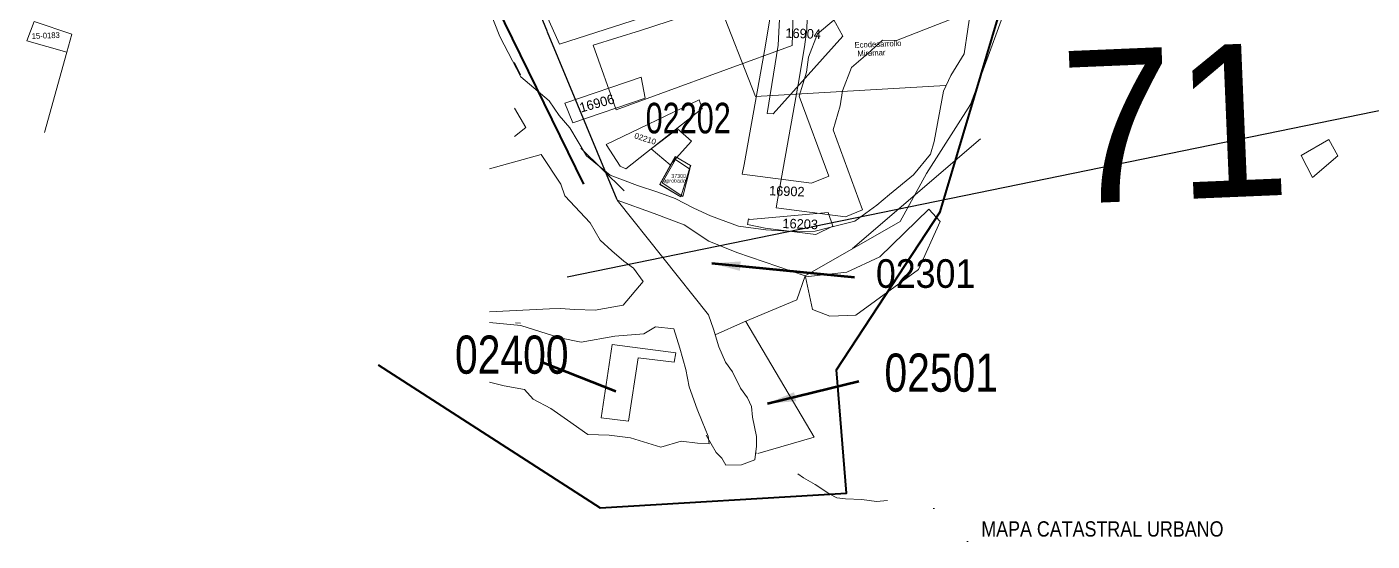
# Model space of a CAD drawing. Header units: inches. Extents: x 610851 to 630254, y 1234683 to 1264905.
# Drawn here: x 622541 to 623246, y 1244912 to 1245181 of the extents above; entities that cross this region are included whole.
import ezdxf
from ezdxf.enums import TextEntityAlignment as Align

# ---------------------------------------------------------------- set-up
doc = ezdxf.new("R2010")
doc.units = ezdxf.units.IN
doc.header["$MEASUREMENT"] = 0
doc.linetypes.add('DGN6', pattern=[126.423315, 0, -25.284663, 50.569326, -25.284663, 0, -25.284663])
doc.layers.get('Defpoints').update_dxf_attribs({"lineweight": 0})
for name, color, linetype, lineweight in [('ACTUALIZACION SIT 2011', 7, 'Continuous', 0), ('CONTORNOLevel 61', 7, 'Continuous', 0), ('Level 2', 7, 'Continuous', 0), ('Level 20', 7, 'Continuous', 0), ('Level 22', 7, 'Continuous', 0), ('Level 41', 7, 'Continuous', 0), ('Level 50', 7, 'Continuous', 0), ('Level 51', 7, 'Continuous', 0), ('Level 7', 7, 'Continuous', 0), ('mon proposed', 3, 'Continuous', 0)]:
    doc.layers.add(name, color=color, linetype=linetype, lineweight=lineweight)
doc.styles.get("Standard").update_dxf_attribs({"font": 'arial.ttf'})
doc.styles.add('Styledgn003', font='dgn003.shx')
doc.styles.add('Styledgn032', font='dgn032.shx')
doc.styles.add('Styletxt', font='txt.shx')
doc.dimstyles.get("Standard").update_dxf_attribs({"dimtxt": 0.18, "dimasz": 0.18, "dimexe": 0.18, "dimexo": 0.0625, "dimgap": 0.09, "dimtad": 0, "dimtih": 1, "dimtoh": 1, "dimdec": 4, "dimzin": 0, "dimdsep": 46, "dimtxsty": 'Standard', "dimcen": 0.09, "dimadec": 0, "dimazin": 0, "dimtfac": 1, "dimtdec": 4, "dimtofl": 0, "dimtmove": 0, "dimatfit": 3, "dimfxl": 1, "dimtolj": 1, "dimtzin": 0, "dimarcsym": 0})
doc.dimstyles.new('STANDARD-Linear', dxfattribs={"dimtxt": 1.5, "dimasz": 1.13, "dimexe": 0.125, "dimexo": 0.000625, "dimgap": 0.3, "dimtad": 1, "dimzin": 7, "dimdsep": 46, "dimtxsty": 'Styletxt', "dimsah": 1, "dimcen": 2.5, "dimclrd": 1, "dimclre": 1, "dimclrt": 2, "dimaunit": 1, "dimadec": 7, "dimazin": 0, "dimtfac": 1, "dimtofl": 0, "dimtmove": 1, "dimatfit": 3, "dimfxl": 1, "dimtolj": 1, "dimtzin": 0, "dimarcsym": 0})

# ---------------------------------------------------------------- blocks, each defined once
blk = doc.blocks.new('AnonymousCell23')
at = {"layer": 'ACTUALIZACION SIT 2011', "color": 30, "linetype": 'Continuous', "lineweight": 0}
for p, q in [((-7.97, 29.06), (-11.78, 18.95)), ((11.79, 22.56), (-7.97, 29.06)), ((9.2, 13.03), (11.79, 22.56)), ((-11.79, 18.93), (9.2, 13.03)), ((-2.55, -29.06), (9.2, 13.03))]:
    blk.add_line(p, q, dxfattribs=at)
blk = doc.blocks.new('*D463')
at = {"color": 0, "lineweight": -2, "transparency": 16777216}
for p, q in [((622777.05, 1245266.4), (622777.16, 1245266.45)), ((622777.07, 1245266.21), (622813.49, 1245178.39)), ((622850.07, 1245090.2), (622813.64, 1245178.03)), ((622850.2, 1245090.06), (622850.31, 1245090.11))]:
    blk.add_line(p, q, dxfattribs=at)
at = {"color": 0, "transparency": 16777216}
for points in [[(622777.09, 1245266.22), (622777.04, 1245266.2), (622777, 1245266.38)], [(622850.1, 1245090.21), (622850.04, 1245090.19), (622850.14, 1245090.04)]]:
    blk.add_solid(points, dxfattribs=at)
at = {"layer": 'Defpoints', "color": 0, "transparency": 16777216}
for p in [(622777, 1245266.38), (622850.14, 1245090.04), (622850.14, 1245090.04)]:
    blk.add_point(p, dxfattribs=at)
at = {"color": 0, "transparency": 16777216, "insert": (622813.57, 1245178.21), "char_height": 0.18, "attachment_point": 5}
blk.add_mtext('\\A1;190.9114', dxfattribs=at)

msp = doc.modelspace()

# ---------------------------------------------------------------- linework, layer by layer
at = {"layer": 'ACTUALIZACION SIT 2011', "color": 30, "linetype": 'Continuous', "lineweight": 0}
msp.add_line((622973.51358, 1245064.6737), (623040.58929, 1245122.2533), dxfattribs=at)
at = {"layer": 'CONTORNOLevel 61', "color": 3, "linetype": 'Continuous', "lineweight": 40, "flags": 128}
msp.add_lwpolyline([(622724.90333, 1245003.80107), (622841.14134, 1244928.89211), (622970.29469, 1244936.6413), (622965.12856, 1245001.21798), (623019.37297, 1245083.87611), (623055.53592, 1245205.28025), (623052.95287, 1245321.51827), (623009.04075, 1245481.66842), (622959.96248, 1245559.16044), (622990.9593, 1245659.90004), (623027.12225, 1245768.38885), (622980.62705, 1245796.80259), (622869.55515, 1245690.89686), (622769.67655, 1245497.16685), (622771.39857, 1245266.41287), (622786.89696, 1245191.50393), (622832.53113, 1245098.51351)], dxfattribs=at)
at = {"layer": 'Level 2', "color": 6, "linetype": 'Continuous', "lineweight": 30}
msp.add_line((622824, 1245050), (623387.65858, 1245165.27217), dxfattribs=at)
at = {"layer": 'Level 2', "color": 1, "linetype": 'Continuous', "lineweight": 0}
msp.add_line((622916.33658, 1245026.0942), (622901.50158, 1245019.6082), dxfattribs=at)
msp.add_line((622916.33658, 1245026.0942), (622901.50158, 1245019.6082), dxfattribs=at)
msp.add_line((622916.33658, 1245026.0942), (622901.50158, 1245019.6082), dxfattribs=at)
at = {"layer": 'Level 2', "color": 1, "linetype": 'Continuous', "lineweight": 0, "flags": 128}
for points in [[(623826.38024, 1244996.72895), (623751.57658, 1245062.9752), (623705.95358, 1245108.3252), (623644.26658, 1245195.0222), (623596.85858, 1245279.4542), (623574.39958, 1245310.0102), (623501.29758, 1245330.9562), (623420.51358, 1245354.8012), (623324.97458, 1245379.3792), (623229.27558, 1245386.1742), (623177.20758, 1245371.4562), (623109.86758, 1245306.1522), (623075.46658, 1245246.0542), (623059.95458, 1245207.6562), (623035.35758, 1245140.1262), (623012.17358, 1245104.1202), (622998.43558, 1245078.9642), (622948.59158, 1245050.3832)], [(623826.38024, 1244996.72895), (623751.57658, 1245062.9752), (623705.95358, 1245108.3252), (623644.26658, 1245195.0222), (623596.85858, 1245279.4542), (623574.39958, 1245310.0102), (623501.29758, 1245330.9562), (623420.51358, 1245354.8012), (623324.97458, 1245379.3792), (623229.27558, 1245386.1742), (623177.20758, 1245371.4562), (623109.86758, 1245306.1522), (623075.46658, 1245246.0542), (623059.95458, 1245207.6562), (623035.35758, 1245140.1262), (623012.17358, 1245104.1202), (622998.43558, 1245078.9642), (622948.59158, 1245050.3832)], [(623826.38024, 1244996.72895), (623751.57658, 1245062.9752), (623705.95358, 1245108.3252), (623644.26658, 1245195.0222), (623596.85858, 1245279.4542), (623574.39958, 1245310.0102), (623501.29758, 1245330.9562), (623420.51358, 1245354.8012), (623324.97458, 1245379.3792), (623229.27558, 1245386.1742), (623177.20758, 1245371.4562), (623109.86758, 1245306.1522), (623075.46658, 1245246.0542), (623059.95458, 1245207.6562), (623035.35758, 1245140.1262), (623012.17358, 1245104.1202), (622998.43558, 1245078.9642), (622948.59158, 1245050.3832)], [(622799.53858, 1245306.1372), (622800.34858, 1245276.6472), (622799.53858, 1245231.4572), (622802.18858, 1245211.6372), (622819.94858, 1245171.7072), (622877.03858, 1245190.1672), (622950.61858, 1245214.2872), (622949.54858, 1245179.4072), (622948.37858, 1245170.3172), (622945.00858, 1245150.6072), (622934.37858, 1245091.1072), (622933.37858, 1245086.1272), (622969.75858, 1245081.3272), (622978.76858, 1245084.9972), (622963.32858, 1245126.9272), (622967.05858, 1245139.4472), (622968.19858, 1245147.3672), (622972.84858, 1245159.5472), (622981.49858, 1245166.7972), (622989.08858, 1245173.8272), (622996.45858, 1245173.7172), (623028.36858, 1245186.0072), (623032.80858, 1245212.5872), (623036.14619, 1245225.61817)], [(622950.61858, 1245214.2872), (622949.54858, 1245179.4072), (622948.37858, 1245170.3172), (622945.00858, 1245150.6072), (622934.37858, 1245091.1072), (622933.37858, 1245086.1272), (622969.75858, 1245081.3272), (622978.76858, 1245084.9972), (622963.32858, 1245126.9272), (622967.05858, 1245139.4472), (622968.19858, 1245147.3672), (622972.84858, 1245159.5472), (622981.49858, 1245166.7972), (622989.08858, 1245173.8272), (622996.45858, 1245173.7172), (623028.36858, 1245186.0072)], [(622781.35258, 1245213.7442), (622782.80258, 1245205.2522), (622782.97858, 1245190.0032), (622788.72858, 1245175.8272), (622799.63658, 1245154.5882)], [(622781.35258, 1245213.7442), (622782.80258, 1245205.2522), (622782.97858, 1245190.0032), (622788.72858, 1245175.8272), (622799.63658, 1245154.5882)], [(622781.35258, 1245213.7442), (622782.80258, 1245205.2522), (622782.97858, 1245190.0032), (622788.72858, 1245175.8272), (622799.63658, 1245154.5882)], [(622802.18858, 1245211.6372), (622819.94858, 1245171.7072), (622877.03858, 1245190.1672)], [(622958.81958, 1245193.3442), (622968.45258, 1245175.9652), (622931.85158, 1245135.3152), (622928.74558, 1245135.4782), (622934.42058, 1245171.3112), (622936.23358, 1245205.8942), (622951.78758, 1245200.5382)], [(622958.81958, 1245193.3442), (622968.45258, 1245175.9652), (622931.85158, 1245135.3152), (622928.74558, 1245135.4782), (622934.42058, 1245171.3112), (622936.23358, 1245205.8942), (622951.78758, 1245200.5382)], [(622958.81958, 1245193.3442), (622968.45258, 1245175.9652), (622931.85158, 1245135.3152), (622928.74558, 1245135.4782), (622934.42058, 1245171.3112), (622936.23358, 1245205.8942), (622951.78758, 1245200.5382)], [(622799.63658, 1245154.5882), (622814.50658, 1245142.0322), (622819.67158, 1245134.4592), (622825.33258, 1245127.9092), (622834.13358, 1245113.2562), (622846.43458, 1245103.2162), (622860.71458, 1245097.7712), (622871.41658, 1245094.3232), (622880.59558, 1245090.8592), (622890.29958, 1245085.8762), (622898.97758, 1245081.8982), (622907.13558, 1245078.9322), (622913.76458, 1245076.4592), (622928.00258, 1245074.5722), (622942.73658, 1245073.7082), (622953.90458, 1245073.8232), (622959.97958, 1245075.4112), (622974.66058, 1245079.1222), (622986.24158, 1245087.3762), (622992.77658, 1245093.0362), (623005.35058, 1245103.3332), (623014.36458, 1245114.1032), (623016.31858, 1245120.7322), (623021.08858, 1245147.2172), (623025.05558, 1245155.3932), (623032.03358, 1245166.6492), (623035.85358, 1245192.4602)], [(622799.63658, 1245154.5882), (622814.50658, 1245142.0322), (622819.67158, 1245134.4592), (622825.33258, 1245127.9092), (622834.13358, 1245113.2562), (622846.43458, 1245103.2162), (622860.71458, 1245097.7712), (622871.41658, 1245094.3232), (622880.59558, 1245090.8592), (622890.29958, 1245085.8762), (622898.97758, 1245081.8982), (622907.13558, 1245078.9322), (622913.76458, 1245076.4592), (622928.00258, 1245074.5722), (622942.73658, 1245073.7082), (622953.90458, 1245073.8232), (622959.97958, 1245075.4112), (622974.66058, 1245079.1222), (622986.24158, 1245087.3762), (622992.77658, 1245093.0362), (623005.35058, 1245103.3332), (623014.36458, 1245114.1032), (623016.31858, 1245120.7322), (623021.08858, 1245147.2172), (623025.05558, 1245155.3932), (623032.03358, 1245166.6492), (623035.85358, 1245192.4602)], [(622799.63658, 1245154.5882), (622814.50658, 1245142.0322), (622819.67158, 1245134.4592), (622825.33258, 1245127.9092), (622834.13358, 1245113.2562), (622846.43458, 1245103.2162), (622860.71458, 1245097.7712), (622871.41658, 1245094.3232), (622880.59558, 1245090.8592), (622890.29958, 1245085.8762), (622898.97758, 1245081.8982), (622907.13558, 1245078.9322), (622913.76458, 1245076.4592), (622928.00258, 1245074.5722), (622942.73658, 1245073.7082), (622953.90458, 1245073.8232), (622959.97958, 1245075.4112), (622974.66058, 1245079.1222), (622986.24158, 1245087.3762), (622992.77658, 1245093.0362), (623005.35058, 1245103.3332), (623014.36458, 1245114.1032), (623016.31858, 1245120.7322), (623021.08858, 1245147.2172), (623025.05558, 1245155.3932), (623032.03358, 1245166.6492), (623035.85358, 1245192.4602)], [(622796.25358, 1245162.1182), (622799.47858, 1245155.7292)], [(622796.25358, 1245162.1182), (622799.47858, 1245155.7292)], [(622796.25358, 1245162.1182), (622799.47858, 1245155.7292)], [(622796.39958, 1245123.4232), (622802.33958, 1245128.1192), (622796.34258, 1245138.2462)], [(622796.39958, 1245123.4232), (622802.33958, 1245128.1192), (622796.34258, 1245138.2462)], [(622796.39958, 1245123.4232), (622802.33958, 1245128.1192), (622796.34258, 1245138.2462)], [(622844.43622, 1245119.19671), (622893.17503, 1245142.66578), (622894.6629, 1245138.00232), (622854.72838, 1245106.45029), (622851.77083, 1245107.85913), (622844.43622, 1245119.19671)], [(622783.20358, 1245106.4432), (622810.26158, 1245114.0262)], [(622810.26158, 1245114.0262), (622820.59758, 1245098.3732), (622822.69858, 1245092.2942), (622836.06258, 1245078.1982), (622841.24558, 1245069.1002), (622847.40258, 1245063.5712), (622853.55858, 1245058.0432), (622858.67658, 1245054.5372), (622863.83558, 1245047.4732), (622853.31658, 1245035.1632), (622838.62358, 1245032.4692), (622827.95658, 1245032.8672), (622820.33658, 1245033.2972), (622814.75158, 1245033.2392), (622783.20358, 1245031.5902)], [(622783.20358, 1245106.4432), (622810.26158, 1245114.0262)], [(622810.26158, 1245114.0262), (622820.59758, 1245098.3732), (622822.69858, 1245092.2942), (622836.06258, 1245078.1982), (622841.24558, 1245069.1002), (622847.40258, 1245063.5712), (622853.55858, 1245058.0432), (622858.67658, 1245054.5372), (622863.83558, 1245047.4732), (622853.31658, 1245035.1632), (622838.62358, 1245032.4692), (622827.95658, 1245032.8672), (622820.33658, 1245033.2972), (622814.75158, 1245033.2392), (622783.20358, 1245031.5902)], [(622783.20358, 1245106.4432), (622810.26158, 1245114.0262)], [(622810.26158, 1245114.0262), (622820.59758, 1245098.3732), (622822.69858, 1245092.2942), (622836.06258, 1245078.1982), (622841.24558, 1245069.1002), (622847.40258, 1245063.5712), (622853.55858, 1245058.0432), (622858.67658, 1245054.5372), (622863.83558, 1245047.4732), (622853.31658, 1245035.1632), (622838.62358, 1245032.4692), (622827.95658, 1245032.8672), (622820.33658, 1245033.2972), (622814.75158, 1245033.2392), (622783.20358, 1245031.5902)], [(622898.05558, 1245030.0332), (622850.14158, 1245090.0362)], [(622850.14158, 1245090.0362), (622869.51558, 1245083.1192), (622885.32358, 1245077.1822), (622898.11558, 1245068.6712), (622912.90858, 1245062.7232), (622948.59158, 1245050.3832)], [(622898.05558, 1245030.0332), (622850.14158, 1245090.0362)], [(622850.14158, 1245090.0362), (622869.51558, 1245083.1192), (622885.32358, 1245077.1822), (622898.11558, 1245068.6712), (622912.90858, 1245062.7232), (622948.59158, 1245050.3832)], [(622898.05558, 1245030.0332), (622850.14158, 1245090.0362)], [(622850.14158, 1245090.0362), (622869.51558, 1245083.1192), (622885.32358, 1245077.1822), (622898.11558, 1245068.6712), (622912.90858, 1245062.7232), (622948.59158, 1245050.3832)], [(622954.25458, 1245072.1702), (622927.69358, 1245075.4312), (622918.36858, 1245077.2442), (622918.89258, 1245080.2182), (622919.62558, 1245079.9512), (622960.76858, 1245083.5512), (622963.21058, 1245076.4592)], [(622954.25458, 1245072.1702), (622927.69358, 1245075.4312), (622918.36858, 1245077.2442), (622918.89258, 1245080.2182), (622919.62558, 1245079.9512), (622960.76858, 1245083.5512), (622963.21058, 1245076.4592)], [(622954.25458, 1245072.1702), (622927.69358, 1245075.4312), (622918.36858, 1245077.2442), (622918.89258, 1245080.2182), (622919.62558, 1245079.9512), (622960.76858, 1245083.5512), (622963.21058, 1245076.4592)], [(622948.59158, 1245050.3832), (622944.31658, 1245037.7992), (622916.33658, 1245026.0942)], [(622948.59158, 1245050.3832), (622944.31658, 1245037.7992), (622916.33658, 1245026.0942)], [(622948.59158, 1245050.3832), (622944.31658, 1245037.7992), (622916.33658, 1245026.0942)], [(622799.62258, 1245024.4402), (622783.20358, 1245026.0622)], [(622799.62258, 1245024.4402), (622783.20358, 1245026.0622)], [(622799.62258, 1245024.4402), (622783.20358, 1245026.0622)], [(622799.46458, 1245025.6412), (622796.77458, 1245025.9072)], [(622799.46458, 1245025.6412), (622796.77458, 1245025.9072)], [(622799.46458, 1245025.6412), (622796.77458, 1245025.9072)], [(622898.33158, 1244962.4202), (622897.77658, 1244966.4822), (622894.64258, 1244974.0752), (622892.02758, 1244980.6572), (622887.83058, 1244992.3072), (622886.20158, 1245001.4412), (622883.02558, 1245012.5922), (622879.86258, 1245022.7282), (622870.20458, 1245023.6442), (622864.15458, 1245020.0232), (622848.93658, 1245018.8492), (622831.20358, 1245015.6162), (622820.00558, 1245018.0422), (622799.62258, 1245024.4402)], [(622898.33158, 1244962.4202), (622897.77658, 1244966.4822), (622894.64258, 1244974.0752), (622892.02758, 1244980.6572), (622887.83058, 1244992.3072), (622886.20158, 1245001.4412), (622883.02558, 1245012.5922), (622879.86258, 1245022.7282), (622870.20458, 1245023.6442), (622864.15458, 1245020.0232), (622848.93658, 1245018.8492), (622831.20358, 1245015.6162), (622820.00558, 1245018.0422), (622799.62258, 1245024.4402)], [(622898.33158, 1244962.4202), (622897.77658, 1244966.4822), (622894.64258, 1244974.0752), (622892.02758, 1244980.6572), (622887.83058, 1244992.3072), (622886.20158, 1245001.4412), (622883.02558, 1245012.5922), (622879.86258, 1245022.7282), (622870.20458, 1245023.6442), (622864.15458, 1245020.0232), (622848.93658, 1245018.8492), (622831.20358, 1245015.6162), (622820.00558, 1245018.0422), (622799.62258, 1245024.4402)], [(622898.05558, 1245030.0332), (622900.68258, 1245022.4342), (622903.32658, 1245013.3112), (622906.97458, 1245005.2142), (622910.58658, 1245000.1682), (622914.74858, 1244991.5682), (622918.36058, 1244986.5222), (622920.44458, 1244981.9682), (622921.01758, 1244976.3812), (622923.16558, 1244966.2362), (622923.22458, 1244961.1522)], [(622898.05558, 1245030.0332), (622900.68258, 1245022.4342), (622903.32658, 1245013.3112), (622906.97458, 1245005.2142), (622910.58658, 1245000.1682), (622914.74858, 1244991.5682), (622918.36058, 1244986.5222), (622920.44458, 1244981.9682), (622921.01758, 1244976.3812), (622923.16558, 1244966.2362), (622923.22458, 1244961.1522)], [(622898.05558, 1245030.0332), (622900.68258, 1245022.4342), (622903.32658, 1245013.3112), (622906.97458, 1245005.2142), (622910.58658, 1245000.1682), (622914.74858, 1244991.5682), (622918.36058, 1244986.5222), (622920.44458, 1244981.9682), (622921.01758, 1244976.3812), (622923.16558, 1244966.2362), (622923.22458, 1244961.1522)], [(622917.50858, 1245026.5842), (622953.29058, 1244966.0292), (622923.88858, 1244957.3852)], [(622917.50858, 1245026.5842), (622953.29058, 1244966.0292), (622923.88858, 1244957.3852)], [(622917.50858, 1245026.5842), (622953.29058, 1244966.0292), (622923.88858, 1244957.3852)], [(622783.20358, 1244994.7292), (622790.84958, 1244992.8292), (622801.53458, 1244990.9062), (622806.16258, 1244985.8702), (622815.35858, 1244980.8812), (622824.05958, 1244974.8712), (622834.80958, 1244967.3562), (622845.98358, 1244966.9632), (622857.16958, 1244965.5532), (622872.96658, 1244960.6332), (622883.59158, 1244963.7932), (622892.23358, 1244962.8662), (622898.33158, 1244962.4202)], [(622783.20358, 1244994.7292), (622790.84958, 1244992.8292), (622801.53458, 1244990.9062), (622806.16258, 1244985.8702), (622815.35858, 1244980.8812), (622824.05958, 1244974.8712), (622834.80958, 1244967.3562), (622845.98358, 1244966.9632), (622857.16958, 1244965.5532), (622872.96658, 1244960.6332), (622883.59158, 1244963.7932), (622892.23358, 1244962.8662), (622898.33158, 1244962.4202)], [(622783.20358, 1244994.7292), (622790.84958, 1244992.8292), (622801.53458, 1244990.9062), (622806.16258, 1244985.8702), (622815.35858, 1244980.8812), (622824.05958, 1244974.8712), (622834.80958, 1244967.3562), (622845.98358, 1244966.9632), (622857.16958, 1244965.5532), (622872.96658, 1244960.6332), (622883.59158, 1244963.7932), (622892.23358, 1244962.8662), (622898.33158, 1244962.4202)], [(622923.22458, 1244961.1522), (622922.29158, 1244954.0252), (622915.21358, 1244951.4102), (622907.09158, 1244951.3262), (622905.01958, 1244954.8642), (622901.93858, 1244957.8822), (622896.75558, 1244966.9792)], [(622923.22458, 1244961.1522), (622922.29158, 1244954.0252), (622915.21358, 1244951.4102), (622907.09158, 1244951.3262), (622905.01958, 1244954.8642), (622901.93858, 1244957.8822), (622896.75558, 1244966.9792)], [(622923.22458, 1244961.1522), (622922.29158, 1244954.0252), (622915.21358, 1244951.4102), (622907.09158, 1244951.3262), (622905.01958, 1244954.8642), (622901.93858, 1244957.8822), (622896.75558, 1244966.9792)]]:
    msp.add_lwpolyline(points, dxfattribs=at)
at = {"layer": 'Level 2', "color": 6, "linetype": 'Continuous', "lineweight": 0, "flags": 128}
for points in [[(622826.89658, 1245130.5212), (622864.71858, 1245143.5492), (622862.66358, 1245154.5542), (622822.75158, 1245140.9282), (622826.89658, 1245130.5212)], [(622826.89658, 1245130.5212), (622864.71858, 1245143.5492), (622862.66358, 1245154.5542), (622822.75158, 1245140.9282), (622826.89658, 1245130.5212)], [(622826.89658, 1245130.5212), (622864.71858, 1245143.5492), (622862.66358, 1245154.5542), (622822.75158, 1245140.9282), (622826.89658, 1245130.5212)], [(622856.08644, 1244974.31657), (622841.69066, 1244976.05199), (622847.56471, 1245014.50592), (622880.7995, 1245010.14224), (622880.03845, 1245005.16004), (622861.15689, 1245007.45081), (622856.08644, 1244974.31657)]]:
    msp.add_lwpolyline(points, dxfattribs=at)
at = {"layer": 'Level 2', "color": 1, "linetype": 'DGN6', "lineweight": 0, "flags": 128}
msp.add_lwpolyline([(622922.75758, 1244957.5882), (622933.44258, 1244955.6662), (622937.02558, 1244953.1612), (622942.66858, 1244948.1352), (622947.78658, 1244944.6302), (622953.91958, 1244941.1342), (622961.59358, 1244936.1302), (622965.17058, 1244934.1332), (622969.74558, 1244933.6722), (622978.38158, 1244933.2532), (622986.00858, 1244932.3152), (622994.63258, 1244932.9122), (622998.69458, 1244932.9542), (623010.89558, 1244931.5552), (623017.02858, 1244928.0602), (623021.62158, 1244926.0742), (623026.23758, 1244922.0552), (623031.89858, 1244915.5042), (623036.07158, 1244905.8882), (623039.74958, 1244895.2502), (623043.39158, 1244887.6622), (623047.58258, 1244876.5202), (623056.31258, 1244867.9682), (623089.93058, 1244858.6562), (623097.59858, 1244854.1602), (623107.33158, 1244846.6352), (623117.03058, 1244842.1592), (623129.29158, 1244835.6772), (623136.43958, 1244832.1922), (623147.20058, 1244823.6612), (623156.42058, 1244816.6392), (623163.12658, 1244807.5572), (623166.23758, 1244801.9972), (623170.94158, 1244790.3532), (623174.09958, 1244780.7262), (623178.22058, 1244775.6852), (623181.33658, 1244769.6162), (623184.94358, 1244765.0782), (623186.48958, 1244763.0602), (623196.20658, 1244757.0602), (623206.90258, 1244754.1202), (623217.06758, 1244753.2092), (623224.74758, 1244747.6962), (623233.93258, 1244743.7242), (623246.15158, 1244740.8002), (623254.83458, 1244736.3142), (623268.54758, 1244735.9472), (623278.75358, 1244731.4772), (623289.96958, 1244727.5262), (623297.10658, 1244725.0582), (623305.26458, 1244722.0922), (623309.85058, 1244720.6142), (623318.52258, 1244717.1452), (623326.77458, 1244706.0462), (623333.90558, 1244704.0862), (623342.12758, 1244695.5282), (623344.83758, 1244680.8132), (623349.47058, 1244675.2692), (623353.60858, 1244668.7032), (623358.31958, 1244656.5502), (623361.96158, 1244648.9622), (623362.55758, 1244641.3422), (623364.18658, 1244632.2082), (623366.84258, 1244622.0682), (623367.43858, 1244614.4482), (623370.60258, 1244604.3132), (623373.15258, 1244603.3222), (623379.24458, 1244603.3852), (623387.31358, 1244608.0442), (623394.32058, 1244616.7592), (623402.33158, 1244626.5022), (623409.30958, 1244637.7582), (623421.38158, 1244647.5422), (623429.89958, 1244657.2902), (623436.88858, 1244667.5302), (623446.41658, 1244677.7962), (623460.51858, 1244687.6012), (623476.16858, 1244695.3892), (623492.35458, 1244700.6402), (623504.49058, 1244704.8332), (623518.18058, 1244706.4992), (623528.81158, 1244709.1512), (623535.94258, 1244707.1912), (623551.67358, 1244707.8622), (623564.87358, 1244707.9992), (623578.57458, 1244708.6492), (623589.77758, 1244705.7142), (623602.99458, 1244704.3262), (623609.08658, 1244704.3892), (623617.22758, 1244702.9482)], dxfattribs=at)
msp.add_lwpolyline([(622922.75758, 1244957.5882), (622933.44258, 1244955.6662), (622937.02558, 1244953.1612), (622942.66858, 1244948.1352), (622947.78658, 1244944.6302), (622953.91958, 1244941.1342), (622961.59358, 1244936.1302), (622965.17058, 1244934.1332), (622969.74558, 1244933.6722), (622978.38158, 1244933.2532), (622986.00858, 1244932.3152), (622994.63258, 1244932.9122), (622998.69458, 1244932.9542), (623010.89558, 1244931.5552), (623017.02858, 1244928.0602), (623021.62158, 1244926.0742), (623026.23758, 1244922.0552), (623031.89858, 1244915.5042), (623036.07158, 1244905.8882), (623039.74958, 1244895.2502), (623043.39158, 1244887.6622), (623047.58258, 1244876.5202), (623056.31258, 1244867.9682), (623089.93058, 1244858.6562), (623097.59858, 1244854.1602), (623107.33158, 1244846.6352), (623117.03058, 1244842.1592), (623129.29158, 1244835.6772), (623136.43958, 1244832.1922), (623147.20058, 1244823.6612), (623156.42058, 1244816.6392), (623163.12658, 1244807.5572), (623166.23758, 1244801.9972), (623170.94158, 1244790.3532), (623174.09958, 1244780.7262), (623178.22058, 1244775.6852), (623181.33658, 1244769.6162), (623184.94358, 1244765.0782), (623186.48958, 1244763.0602), (623196.20658, 1244757.0602), (623206.90258, 1244754.1202), (623217.06758, 1244753.2092), (623224.74758, 1244747.6962), (623233.93258, 1244743.7242), (623246.15158, 1244740.8002), (623254.83458, 1244736.3142), (623268.54758, 1244735.9472), (623278.75358, 1244731.4772), (623289.96958, 1244727.5262), (623297.10658, 1244725.0582), (623305.26458, 1244722.0922), (623309.85058, 1244720.6142), (623318.52258, 1244717.1452), (623326.77458, 1244706.0462), (623333.90558, 1244704.0862), (623342.12758, 1244695.5282), (623344.83758, 1244680.8132), (623349.47058, 1244675.2692), (623353.60858, 1244668.7032), (623358.31958, 1244656.5502), (623361.96158, 1244648.9622), (623362.55758, 1244641.3422), (623364.18658, 1244632.2082), (623366.84258, 1244622.0682), (623367.43858, 1244614.4482), (623370.60258, 1244604.3132), (623373.15258, 1244603.3222), (623379.24458, 1244603.3852), (623387.31358, 1244608.0442), (623394.32058, 1244616.7592), (623402.33158, 1244626.5022), (623409.30958, 1244637.7582), (623421.38158, 1244647.5422), (623429.89958, 1244657.2902), (623436.88858, 1244667.5302), (623446.41658, 1244677.7962), (623460.51858, 1244687.6012), (623476.16858, 1244695.3892), (623492.35458, 1244700.6402), (623504.49058, 1244704.8332), (623518.18058, 1244706.4992), (623528.81158, 1244709.1512), (623535.94258, 1244707.1912), (623551.67358, 1244707.8622), (623564.87358, 1244707.9992), (623578.57458, 1244708.6492), (623589.77758, 1244705.7142), (623602.99458, 1244704.3262), (623609.08658, 1244704.3892), (623617.22758, 1244702.9482)], dxfattribs=at)
msp.add_lwpolyline([(622922.75758, 1244957.5882), (622933.44258, 1244955.6662), (622937.02558, 1244953.1612), (622942.66858, 1244948.1352), (622947.78658, 1244944.6302), (622953.91958, 1244941.1342), (622961.59358, 1244936.1302), (622965.17058, 1244934.1332), (622969.74558, 1244933.6722), (622978.38158, 1244933.2532), (622986.00858, 1244932.3152), (622994.63258, 1244932.9122), (622998.69458, 1244932.9542), (623010.89558, 1244931.5552), (623017.02858, 1244928.0602), (623021.62158, 1244926.0742), (623026.23758, 1244922.0552), (623031.89858, 1244915.5042), (623036.07158, 1244905.8882), (623039.74958, 1244895.2502), (623043.39158, 1244887.6622), (623047.58258, 1244876.5202), (623056.31258, 1244867.9682), (623089.93058, 1244858.6562), (623097.59858, 1244854.1602), (623107.33158, 1244846.6352), (623117.03058, 1244842.1592), (623129.29158, 1244835.6772), (623136.43958, 1244832.1922), (623147.20058, 1244823.6612), (623156.42058, 1244816.6392), (623163.12658, 1244807.5572), (623166.23758, 1244801.9972), (623170.94158, 1244790.3532), (623174.09958, 1244780.7262), (623178.22058, 1244775.6852), (623181.33658, 1244769.6162), (623184.94358, 1244765.0782), (623186.48958, 1244763.0602), (623196.20658, 1244757.0602), (623206.90258, 1244754.1202), (623217.06758, 1244753.2092), (623224.74758, 1244747.6962), (623233.93258, 1244743.7242), (623246.15158, 1244740.8002), (623254.83458, 1244736.3142), (623268.54758, 1244735.9472), (623278.75358, 1244731.4772), (623289.96958, 1244727.5262), (623297.10658, 1244725.0582), (623305.26458, 1244722.0922), (623309.85058, 1244720.6142), (623318.52258, 1244717.1452), (623326.77458, 1244706.0462), (623333.90558, 1244704.0862), (623342.12758, 1244695.5282), (623344.83758, 1244680.8132), (623349.47058, 1244675.2692), (623353.60858, 1244668.7032), (623358.31958, 1244656.5502), (623361.96158, 1244648.9622), (623362.55758, 1244641.3422), (623364.18658, 1244632.2082), (623366.84258, 1244622.0682), (623367.43858, 1244614.4482), (623370.60258, 1244604.3132), (623373.15258, 1244603.3222), (623379.24458, 1244603.3852), (623387.31358, 1244608.0442), (623394.32058, 1244616.7592), (623402.33158, 1244626.5022), (623409.30958, 1244637.7582), (623421.38158, 1244647.5422), (623429.89958, 1244657.2902), (623436.88858, 1244667.5302), (623446.41658, 1244677.7962), (623460.51858, 1244687.6012), (623476.16858, 1244695.3892), (623492.35458, 1244700.6402), (623504.49058, 1244704.8332), (623518.18058, 1244706.4992), (623528.81158, 1244709.1512), (623535.94258, 1244707.1912), (623551.67358, 1244707.8622), (623564.87358, 1244707.9992), (623578.57458, 1244708.6492), (623589.77758, 1244705.7142), (623602.99458, 1244704.3262), (623609.08658, 1244704.3892), (623617.22758, 1244702.9482)], dxfattribs=at)
at = {"layer": 'Level 20', "color": 2, "linetype": 'Continuous', "lineweight": 0, "true_color": 0xf0f000}
msp.add_line((622963.21058, 1245076.4592), (622954.25458, 1245072.1702), dxfattribs=at)
msp.add_line((622963.21058, 1245076.4592), (622954.25458, 1245072.1702), dxfattribs=at)
msp.add_line((622963.21058, 1245076.4592), (622954.25458, 1245072.1702), dxfattribs=at)
at = {"layer": 'Level 20', "color": 2, "linetype": 'Continuous', "lineweight": 0, "flags": 128}
for points in [[(622873.04958, 1245145.94789), (622941.76018, 1245171.09279), (622942.81262, 1245205.27487), (622862.30915, 1245178.87906), (622837.54021, 1245171.20631), (622849.58527, 1245137.40721), (622873.04958, 1245145.94789)], [(622880.63546, 1245111.38837), (622888.23776, 1245106.38686), (622884.52307, 1245091.96358), (622873.72999, 1245099.20993), (622880.63546, 1245111.38837)], [(623013.483, 1245085.34701), (622987.85461, 1245060.42359), (622970.54167, 1245052.35125), (622948.81268, 1245049.95295), (622952.48668, 1245032.7748), (622961.5217, 1245029.29971), (622975.22369, 1245029.85332), (623008.06906, 1245053.79334), (623019.39313, 1245078.91063), (623013.483, 1245085.34701)]]:
    msp.add_lwpolyline(points, dxfattribs=at)
at = {"layer": 'Level 20', "color": 2, "linetype": 'Continuous', "lineweight": 0, "true_color": 0xf0f000, "flags": 128}
msp.add_lwpolyline([(622867.90123, 1245116.86894), (622877.92781, 1245108.5629), (622889.05352, 1245120.94894), (622881.67864, 1245127.50782), (622867.90123, 1245116.86894)], dxfattribs=at)
at = {"layer": 'Level 22', "color": 30, "linetype": 'Continuous', "lineweight": 0, "flags": 128}
msp.add_lwpolyline([(622872.41411, 1245098.33694), (622883.54411, 1245091.82694), (622888.04411, 1245106.22694), (622888.77411, 1245108.21694), (622880.68411, 1245112.78694), (622872.41411, 1245098.33694)], dxfattribs=at)
at = {"layer": 'Level 50', "color": 7, "linetype": 'Continuous', "lineweight": 0, "flags": 128}
for points in [[(622781.10658, 1245213.9902), (622937.30658, 1245254.3152), (622932.05758, 1245211.0342), (622902.89558, 1245194.7252), (622922.69458, 1245144.3052), (623022.10258, 1245150.0602)], [(622781.10658, 1245213.9902), (622937.30658, 1245254.3152), (622932.05758, 1245211.0342), (622902.89558, 1245194.7252), (622922.69458, 1245144.3052), (623022.10258, 1245150.0602)], [(622781.10658, 1245213.9902), (622937.30658, 1245254.3152), (622932.05758, 1245211.0342), (622902.89558, 1245194.7252), (622922.69458, 1245144.3052), (623022.10258, 1245150.0602)], [(622930.62431, 1245187.94437), (622927.25431, 1245168.23437), (622916.62431, 1245108.73437), (622915.62431, 1245103.75437), (622952.00431, 1245098.95437), (622961.01431, 1245102.62437), (622945.57431, 1245144.55437), (622949.30431, 1245157.07437), (622950.44431, 1245164.99437), (622955.09431, 1245177.17437), (622963.74431, 1245184.42437)]]:
    msp.add_lwpolyline(points, dxfattribs=at)
at = {"layer": 'Level 51', "color": 7, "linetype": 'Continuous', "lineweight": 0}
msp.add_line((622853.83814, 1245094.87711), (622831.0474, 1245117.34002), dxfattribs=at)
at = {"layer": 'Level 51', "color": 7, "linetype": 'Continuous', "lineweight": 0, "flags": 128}
msp.add_lwpolyline([(622888.5091, 1245108.20564), (622883.497, 1245091.74165), (622872.46122, 1245098.42222), (622880.54027, 1245112.98077), (622888.5091, 1245108.20564)], dxfattribs=at)
at = {"layer": 'mon proposed', "color": 2, "linetype": 'Continuous', "lineweight": 0, "flags": 128}
msp.add_lwpolyline([(623214.5343, 1245101.98933), (623208.5243, 1245113.53933), (623222.9743, 1245121.80933), (623227.8343, 1245113.21933), (623214.5343, 1245101.98933)], dxfattribs=at)

# ---------------------------------------------------------------- block references
at = {"color": 7, "linetype": 'Continuous', "lineweight": 0}
msp.add_blockref('AnonymousCell23', (622552.62899, 1245154.53314), dxfattribs=at)

# ---------------------------------------------------------------- texts
at = {"layer": 'ACTUALIZACION SIT 2011', "color": 30, "linetype": 'Continuous', "lineweight": 0, "style": 'Styledgn032'}
msp.add_text('15-0183', height=3, rotation=2.39999382, dxfattribs=at).set_placement((622550.7256, 1245176.28069), align=Align.MIDDLE_CENTER)
at = {"layer": 'CONTORNOLevel 61', "color": 2, "linetype": 'Continuous', "lineweight": 40, "style": 'Styledgn003'}
msp.add_text('71', height=80, rotation=2.39999382, dxfattribs=at).set_placement((623142.40489, 1245130.46725), align=Align.MIDDLE_CENTER)
at = {"layer": 'Level 20', "color": 2, "linetype": 'Continuous', "lineweight": 0, "style": 'Styledgn003'}
for s, p in [('Ecodesarrollo', (622986.78496, 1245171.82818)), ('Ecodesarrollo', (622986.78496, 1245171.82818)), ('Miramar', (622983.34871, 1245167.17914))]:
    msp.add_text(s, height=3, rotation=2.40001107, dxfattribs=at).set_placement(p, align=Align.MIDDLE_CENTER)
at = {"layer": 'Level 41', "color": 7, "linetype": 'Continuous', "lineweight": 0, "style": 'Styledgn032'}
for s, p in [('37300', (622882.33988, 1245102.7363)), ('aprobado', (622880.22555, 1245100.28813))]:
    msp.add_text(s, height=2, dxfattribs=at).set_placement(p, align=Align.MIDDLE_CENTER)
at = {"layer": 'Level 7', "color": 7, "linetype": 'Continuous', "lineweight": 0, "style": 'Styledgn032'}
for s, rotation, p in [('16904', 358, (622947.61328, 1245177.34359)), ('16904', 358, (622947.61328, 1245177.34359)), ('16904', 358, (622947.61328, 1245177.34359)), ('16906', 15.4709, (622839.50178, 1245140.83584)), ('16906', 15.4709, (622839.50178, 1245140.83584)), ('16906', 15.4709, (622839.50178, 1245140.83584)), ('16902', 358, (622939.04528, 1245094.78159)), ('16902', 358, (622939.04528, 1245094.78159)), ('16902', 358, (622939.04528, 1245094.78159)), ('16203', 358, (622946.05476, 1245077.64627)), ('16203', 358, (622946.05476, 1245077.64627)), ('16203', 358, (622946.05476, 1245077.64627))]:
    msp.add_text(s, height=4.999998, rotation=rotation, dxfattribs=at).set_placement(p, align=Align.MIDDLE_CENTER)
at = {"layer": 'Level 7', "color": 7, "linetype": 'Continuous', "lineweight": 0}
for s, height, style, width, p in [('02202', 16.000002, 'Styledgn003', 0.75, (622887.36483, 1245133.06021)), ('02202', 16.000002, 'Styledgn003', 0.75, (622887.36483, 1245133.06021)), ('02202', 16.000002, 'Styledgn003', 0.75, (622887.36483, 1245133.06021)), ('02301', 15, 'Styledgn003', 0.933333, (623011.7562, 1245051.6392)), ('02301', 15, 'Styledgn003', 0.933333, (623011.7562, 1245051.6392)), ('02301', 15, 'Styledgn003', 0.933333, (623011.7562, 1245051.6392)), ('02400', 19.999998, 'Styledgn003', 0.8, (622794.91184, 1245009.16583)), ('02400', 19.999998, 'Styledgn003', 0.8, (622794.91184, 1245009.16583)), ('02400', 19.999998, 'Styledgn003', 0.8, (622794.91184, 1245009.16583)), ('02501', 19.999998, 'Styledgn003', 0.8, (623019.93757, 1244999.7492)), ('02501', 19.999998, 'Styledgn003', 0.8, (623019.93757, 1244999.7492)), ('02501', 19.999998, 'Styledgn003', 0.8, (623019.93757, 1244999.7492)), ('MAPA CATASTRAL URBANO', 7.999998, 'Styledgn032', 0.875, (623104.38626, 1244917.88159)), ('MAPA CATASTRAL URBANO', 7.999998, 'Styledgn032', 0.875, (623104.38626, 1244917.88159)), ('MAPA CATASTRAL URBANO', 7.999998, 'Styledgn032', 0.875, (623104.38626, 1244917.88159))]:
    msp.add_text(s, height=height, dxfattribs=dict(at, style=style, width=width)).set_placement(p, align=Align.MIDDLE_CENTER)
msp.add_text('02210', height=3, rotation=342.08965603, dxfattribs=at).set_placement((622858.85411, 1245122.59988))
msp.add_text('02210', height=3, rotation=342.08965603, dxfattribs=at).set_placement((622858.85411, 1245122.59988))

# ---------------------------------------------------------------- dimensions: what is measured, and where the dimension line sits
dim = msp.add_aligned_dim(p1=(622776.99617, 1245266.37932), p2=(622850.14158, 1245090.0362), distance=0, dimstyle='Standard')
dim.commit()
dim.dimension.update_dxf_attribs({"geometry": '*D463', "text_midpoint": (622813.56887, 1245178.20776)})

# ---------------------------------------------------------------- leaders
for points, override in [([(622899.74558, 1245056.9862), (622974.41958, 1245049.6952)], {"dimscale": 1, "dimtxt": 15, "dimasz": 15, "dimgap": 7.5, "dimtad": 1, "dimclrd": 0, "dimlwd": 65534}), ([(622899.74558, 1245056.9862), (622974.41958, 1245049.6952)], {"dimscale": 1, "dimtxt": 15, "dimasz": 15, "dimgap": 7.5, "dimtad": 1, "dimclrd": 0, "dimlwd": 65534}), ([(622899.74558, 1245056.9862), (622974.41958, 1245049.6952)], {"dimscale": 1, "dimtxt": 15, "dimasz": 15, "dimgap": 7.5, "dimtad": 1, "dimclrd": 0, "dimlwd": 65534}), ([(622811.39479, 1245005.1319), (622849.41202, 1244990.08881)], {"dimscale": 1, "dimtxt": 1.393707, "dimasz": 1.393707, "dimgap": 0.696854, "dimtad": 1, "dimclrd": 0, "dimlwd": 65534}), ([(622928.83958, 1244983.5862), (622976.84358, 1244995.2522)], {"dimscale": 1, "dimtxt": 15, "dimasz": 15, "dimgap": 7.5, "dimtad": 1, "dimclrd": 0, "dimlwd": 65534}), ([(622928.83958, 1244983.5862), (622976.84358, 1244995.2522)], {"dimscale": 1, "dimtxt": 15, "dimasz": 15, "dimgap": 7.5, "dimtad": 1, "dimclrd": 0, "dimlwd": 65534}), ([(622928.83958, 1244983.5862), (622976.84358, 1244995.2522)], {"dimscale": 1, "dimtxt": 15, "dimasz": 15, "dimgap": 7.5, "dimtad": 1, "dimclrd": 0, "dimlwd": 65534})]:
    msp.add_leader(points, dimstyle='STANDARD-Linear', override=override, dxfattribs=at)

doc.saveas('drawing.dxf')
